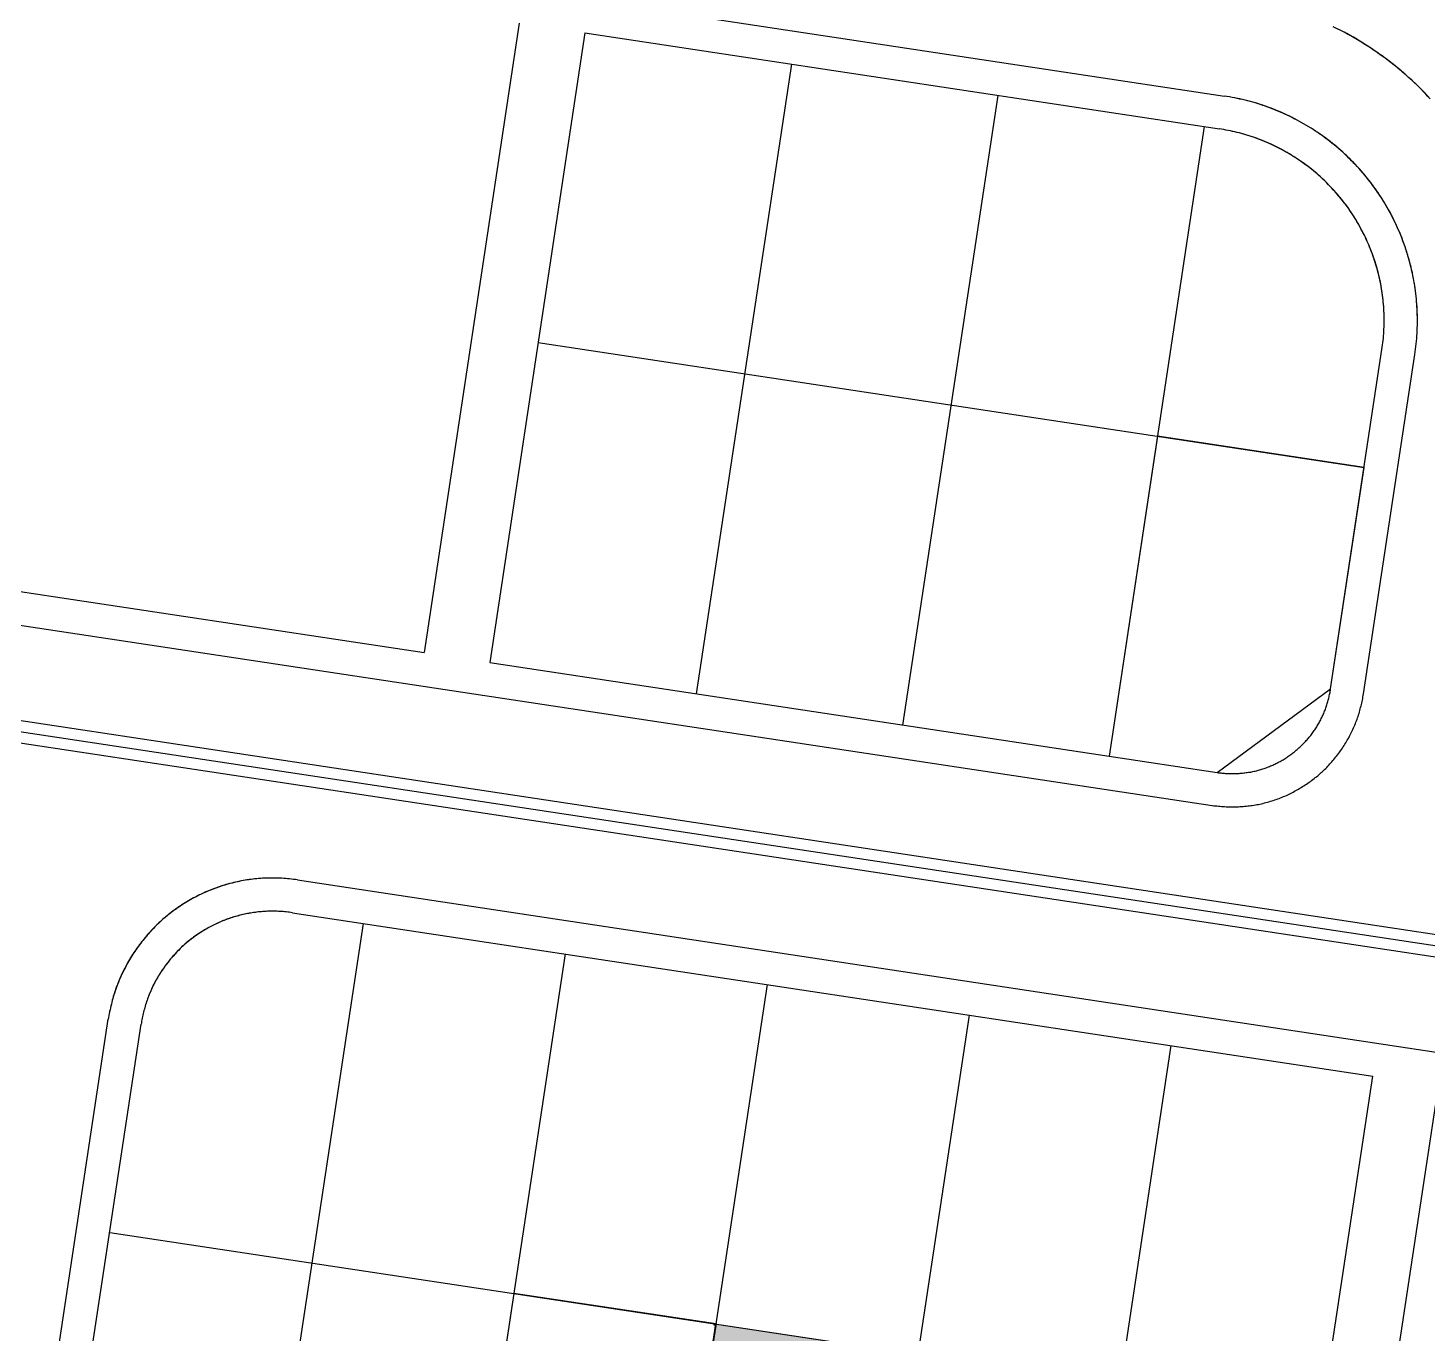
# Model space of a CAD drawing. Header units: metres. Extents: x 680594 to 684853, y 828874 to 830078.
# Drawn here: x 681848.4 to 681974.8, y 829680.5 to 829798.4 of the extents above; entities that cross this region are included whole.
import ezdxf

# ---------------------------------------------------------------- set-up
doc = ezdxf.new("R2010")
doc.units = ezdxf.units.M
doc.layers.add('PLOT_LINES', color=7, linetype='Continuous')
doc.layers.add('SELECTED_PLOTS', color=3, linetype='Continuous')

msp = doc.modelspace()

# ---------------------------------------------------------------- hatches: boundary and pattern name
at = {"layer": 'SELECTED_PLOTS'}
h = msp.add_hatch(color=3, dxfattribs=at)
h.dxf.hatch_style = 1
h.paths.add_polyline_path([(681910.35, 829681.35), (681928.66, 829678.59), (681924.01, 829647.94), (681905.71, 829650.67), (681910.5, 829681.2), (681910.33, 829681.23)])

# ---------------------------------------------------------------- linework, layer by layer
at = {"layer": 'PLOT_LINES'}
for points in [[(681784.5, 829818.22), (681956.4, 829792.23)], [(681784.5, 829818.22), (681956.4, 829792.23)], [(681892.74, 829798.82), (681884.14, 829741.97)], [(681892.74, 829798.82), (681884.14, 829741.97)], [(681975, 829791.98), (681974.76, 829792.23), (681974.53, 829792.48), (681974.29, 829792.72), (681974.04, 829792.97), (681973.8, 829793.2), (681973.55, 829793.44), (681973.3, 829793.68), (681973.04, 829793.91), (681972.79, 829794.13), (681972.53, 829794.36), (681972.27, 829794.58), (681972, 829794.8), (681971.73, 829795.02), (681971.47, 829795.23), (681971.19, 829795.44), (681970.92, 829795.64), (681970.64, 829795.85), (681970.36, 829796.05), (681970.08, 829796.24), (681969.8, 829796.44), (681969.51, 829796.63), (681969.22, 829796.81), (681968.93, 829797), (681968.64, 829797.18), (681968.35, 829797.35), (681968.05, 829797.53), (681967.75, 829797.69), (681967.45, 829797.86), (681967.15, 829798.02), (681966.85, 829798.18), (681966.54, 829798.34), (681966.23, 829798.49)], [(681974.86, 829792.12), (681974.63, 829792.37), (681974.39, 829792.62), (681974.14, 829792.87), (681973.9, 829793.11), (681973.65, 829793.35), (681973.39, 829793.59), (681973.14, 829793.82), (681972.88, 829794.05), (681972.62, 829794.28), (681972.36, 829794.5), (681972.09, 829794.72), (681971.82, 829794.94), (681971.55, 829795.16), (681971.28, 829795.37), (681971.01, 829795.58), (681970.73, 829795.78), (681970.45, 829795.99), (681970.16, 829796.19), (681969.88, 829796.38), (681969.59, 829796.57), (681969.3, 829796.76), (681969.01, 829796.95), (681968.72, 829797.13), (681968.42, 829797.31), (681968.12, 829797.48), (681967.82, 829797.66), (681967.52, 829797.82), (681967.21, 829797.99), (681966.91, 829798.15), (681966.6, 829798.31), (681966.29, 829798.46)], [(681898.67, 829797.92), (681890.08, 829741.07)], [(681898.67, 829797.92), (681890.08, 829741.07)], [(681898.67, 829797.92), (681955.95, 829789.26)], [(681898.67, 829797.92), (681955.95, 829789.26)], [(681917.31, 829795.1), (681908.71, 829738.25)], [(681917.31, 829795.1), (681908.71, 829738.25)], [(681935.95, 829792.29), (681927.35, 829735.43)], [(681935.95, 829792.29), (681927.35, 829735.43)], [(681973.6, 829768.9), (681973.64, 829769.13), (681973.67, 829769.37), (681973.7, 829769.6), (681973.72, 829769.84), (681973.74, 829770.08), (681973.77, 829770.32), (681973.78, 829770.55), (681973.8, 829770.79), (681973.81, 829771.03), (681973.82, 829771.27), (681973.83, 829771.51), (681973.83, 829771.75), (681973.83, 829771.98), (681973.83, 829772.22), (681973.83, 829772.46), (681973.82, 829772.7), (681973.81, 829772.94), (681973.8, 829773.18), (681973.78, 829773.41), (681973.76, 829773.65), (681973.74, 829773.89), (681973.72, 829774.13), (681973.69, 829774.36), (681973.66, 829774.6), (681973.63, 829774.84), (681973.59, 829775.07), (681973.56, 829775.31), (681973.52, 829775.54), (681973.47, 829775.78), (681973.43, 829776.01), (681973.38, 829776.25), (681973.33, 829776.48), (681973.27, 829776.71), (681973.22, 829776.94), (681973.16, 829777.17), (681973.1, 829777.4), (681973.03, 829777.63), (681972.96, 829777.86), (681972.89, 829778.09), (681972.82, 829778.32), (681972.75, 829778.54), (681972.67, 829778.77), (681972.59, 829778.99), (681972.5, 829779.22), (681972.42, 829779.44), (681972.33, 829779.66), (681972.24, 829779.88), (681972.15, 829780.1), (681972.05, 829780.32), (681971.95, 829780.54), (681971.85, 829780.75), (681971.75, 829780.97), (681971.64, 829781.18), (681971.53, 829781.39), (681971.42, 829781.61), (681971.31, 829781.82), (681971.19, 829782.02), (681971.07, 829782.23), (681970.95, 829782.44), (681970.83, 829782.64), (681970.7, 829782.84), (681970.58, 829783.05), (681970.45, 829783.25), (681970.31, 829783.44), (681970.18, 829783.64), (681970.04, 829783.84), (681969.9, 829784.03), (681969.76, 829784.22), (681969.62, 829784.41), (681969.47, 829784.6), (681969.32, 829784.79), (681969.17, 829784.97), (681969.02, 829785.16), (681968.86, 829785.34), (681968.71, 829785.52), (681968.55, 829785.7), (681968.39, 829785.87), (681968.23, 829786.05), (681968.06, 829786.22), (681967.89, 829786.39), (681967.72, 829786.56), (681967.55, 829786.72), (681967.38, 829786.89), (681967.21, 829787.05), (681967.03, 829787.21), (681966.85, 829787.37), (681966.67, 829787.53), (681966.49, 829787.68), (681966.31, 829787.83), (681966.12, 829787.98), (681965.93, 829788.13), (681965.74, 829788.27), (681965.55, 829788.42), (681965.36, 829788.56), (681965.17, 829788.7), (681964.97, 829788.83), (681964.77, 829788.97), (681964.58, 829789.1), (681964.38, 829789.23), (681964.17, 829789.36), (681963.97, 829789.48), (681963.77, 829789.61), (681963.56, 829789.73), (681963.35, 829789.84), (681963.14, 829789.96), (681962.93, 829790.07), (681962.72, 829790.18), (681962.51, 829790.29), (681962.3, 829790.4), (681962.08, 829790.5), (681961.86, 829790.6), (681961.65, 829790.7), (681961.43, 829790.79), (681961.21, 829790.89), (681960.99, 829790.98), (681960.77, 829791.06), (681960.54, 829791.15), (681960.32, 829791.23), (681960.09, 829791.31), (681959.87, 829791.39), (681959.64, 829791.46), (681959.42, 829791.54), (681959.19, 829791.61), (681958.96, 829791.67), (681958.73, 829791.74), (681958.5, 829791.8), (681958.27, 829791.86), (681958.03, 829791.91), (681957.8, 829791.97), (681957.57, 829792.02), (681957.34, 829792.06), (681957.1, 829792.11), (681956.87, 829792.15), (681956.63, 829792.19), (681956.4, 829792.23)], [(681973.6, 829768.9), (681973.64, 829769.13), (681973.67, 829769.37), (681973.7, 829769.61), (681973.72, 829769.85), (681973.75, 829770.09), (681973.77, 829770.33), (681973.78, 829770.57), (681973.8, 829770.81), (681973.81, 829771.05), (681973.82, 829771.29), (681973.83, 829771.53), (681973.83, 829771.77), (681973.83, 829772.01), (681973.83, 829772.25), (681973.82, 829772.49), (681973.82, 829772.73), (681973.81, 829772.97), (681973.79, 829773.21), (681973.78, 829773.45), (681973.76, 829773.69), (681973.74, 829773.93), (681973.71, 829774.17), (681973.69, 829774.4), (681973.65, 829774.64), (681973.62, 829774.88), (681973.59, 829775.12), (681973.55, 829775.36), (681973.51, 829775.59), (681973.46, 829775.83), (681973.42, 829776.06), (681973.37, 829776.3), (681973.31, 829776.53), (681973.26, 829776.77), (681973.2, 829777), (681973.14, 829777.23), (681973.08, 829777.47), (681973.01, 829777.7), (681972.94, 829777.93), (681972.87, 829778.16), (681972.8, 829778.39), (681972.72, 829778.61), (681972.64, 829778.84), (681972.56, 829779.07), (681972.48, 829779.29), (681972.39, 829779.51), (681972.3, 829779.74), (681972.21, 829779.96), (681972.11, 829780.18), (681972.01, 829780.4), (681971.91, 829780.62), (681971.81, 829780.84), (681971.7, 829781.05), (681971.6, 829781.27), (681971.49, 829781.48), (681971.37, 829781.69), (681971.26, 829781.9), (681971.14, 829782.11), (681971.02, 829782.32), (681970.9, 829782.53), (681970.77, 829782.73), (681970.65, 829782.94), (681970.52, 829783.14), (681970.38, 829783.34), (681970.25, 829783.54), (681970.11, 829783.74), (681969.97, 829783.93), (681969.83, 829784.13), (681969.69, 829784.32), (681969.54, 829784.51), (681969.39, 829784.7), (681969.24, 829784.89), (681969.09, 829785.07), (681968.94, 829785.25), (681968.78, 829785.44), (681968.62, 829785.62), (681968.46, 829785.8), (681968.3, 829785.97), (681968.13, 829786.15), (681967.96, 829786.32), (681967.79, 829786.49), (681967.62, 829786.66), (681967.45, 829786.82), (681967.27, 829786.99), (681967.1, 829787.15), (681966.92, 829787.31), (681966.74, 829787.47), (681966.55, 829787.63), (681966.37, 829787.78), (681966.18, 829787.93), (681965.99, 829788.08), (681965.8, 829788.23), (681965.61, 829788.37), (681965.42, 829788.52), (681965.23, 829788.66), (681965.03, 829788.79), (681964.83, 829788.93), (681964.63, 829789.06), (681964.43, 829789.2), (681964.23, 829789.32), (681964.02, 829789.45), (681963.82, 829789.58), (681963.61, 829789.7), (681963.4, 829789.82), (681963.19, 829789.93), (681962.98, 829790.05), (681962.77, 829790.16), (681962.55, 829790.27), (681962.34, 829790.38), (681962.12, 829790.48), (681961.9, 829790.58), (681961.68, 829790.68), (681961.46, 829790.78), (681961.24, 829790.87), (681961.02, 829790.96), (681960.8, 829791.05), (681960.57, 829791.14), (681960.35, 829791.22), (681960.12, 829791.3), (681959.89, 829791.38), (681959.67, 829791.46), (681959.44, 829791.53), (681959.21, 829791.6), (681958.98, 829791.67), (681958.75, 829791.73), (681958.51, 829791.79), (681958.28, 829791.85), (681958.05, 829791.91), (681957.81, 829791.96), (681957.58, 829792.01), (681957.34, 829792.06), (681957.11, 829792.11), (681956.87, 829792.15), (681956.63, 829792.19), (681956.4, 829792.23)], [(681954.59, 829789.47), (681945.99, 829732.61)], [(681954.59, 829789.47), (681945.99, 829732.61)], [(681970.63, 829769.34), (681970.66, 829769.55), (681970.69, 829769.75), (681970.72, 829769.95), (681970.74, 829770.15), (681970.76, 829770.35), (681970.78, 829770.56), (681970.79, 829770.76), (681970.8, 829770.96), (681970.81, 829771.17), (681970.82, 829771.37), (681970.83, 829771.57), (681970.83, 829771.78), (681970.83, 829771.98), (681970.83, 829772.18), (681970.83, 829772.39), (681970.82, 829772.59), (681970.81, 829772.79), (681970.8, 829773), (681970.79, 829773.2), (681970.77, 829773.4), (681970.75, 829773.61), (681970.73, 829773.81), (681970.71, 829774.01), (681970.69, 829774.21), (681970.66, 829774.42), (681970.63, 829774.62), (681970.6, 829774.82), (681970.56, 829775.02), (681970.53, 829775.22), (681970.49, 829775.42), (681970.44, 829775.62), (681970.4, 829775.82), (681970.35, 829776.02), (681970.31, 829776.21), (681970.26, 829776.41), (681970.2, 829776.61), (681970.15, 829776.8), (681970.09, 829777), (681970.03, 829777.19), (681969.97, 829777.39), (681969.9, 829777.58), (681969.84, 829777.77), (681969.77, 829777.96), (681969.7, 829778.16), (681969.62, 829778.35), (681969.55, 829778.53), (681969.47, 829778.72), (681969.39, 829778.91), (681969.31, 829779.1), (681969.23, 829779.28), (681969.14, 829779.47), (681969.05, 829779.65), (681968.96, 829779.83), (681968.87, 829780.01), (681968.77, 829780.19), (681968.68, 829780.37), (681968.58, 829780.55), (681968.48, 829780.73), (681968.37, 829780.9), (681968.27, 829781.08), (681968.16, 829781.25), (681968.05, 829781.42), (681967.94, 829781.59), (681967.83, 829781.76), (681967.71, 829781.93), (681967.6, 829782.1), (681967.48, 829782.26), (681967.36, 829782.43), (681967.23, 829782.59), (681967.11, 829782.75), (681966.98, 829782.91), (681966.85, 829783.07), (681966.72, 829783.22), (681966.59, 829783.38), (681966.46, 829783.53), (681966.32, 829783.69), (681966.18, 829783.84), (681966.05, 829783.98), (681965.91, 829784.13), (681965.76, 829784.28), (681965.62, 829784.42), (681965.47, 829784.56), (681965.33, 829784.7), (681965.18, 829784.84), (681965.03, 829784.98), (681964.87, 829785.11), (681964.72, 829785.25), (681964.56, 829785.38), (681964.41, 829785.51), (681964.25, 829785.64), (681964.09, 829785.76), (681963.93, 829785.89), (681963.76, 829786.01), (681963.6, 829786.13), (681963.43, 829786.25), (681963.27, 829786.36), (681963.1, 829786.48), (681962.93, 829786.59), (681962.76, 829786.7), (681962.59, 829786.81), (681962.41, 829786.92), (681962.24, 829787.02), (681962.06, 829787.13), (681961.89, 829787.23), (681961.71, 829787.32), (681961.53, 829787.42), (681961.35, 829787.52), (681961.17, 829787.61), (681960.98, 829787.7), (681960.8, 829787.79), (681960.62, 829787.87), (681960.43, 829787.96), (681960.24, 829788.04), (681960.06, 829788.12), (681959.87, 829788.19), (681959.68, 829788.27), (681959.49, 829788.34), (681959.3, 829788.41), (681959.11, 829788.48), (681958.91, 829788.55), (681958.72, 829788.61), (681958.53, 829788.67), (681958.33, 829788.73), (681958.13, 829788.79), (681957.94, 829788.84), (681957.74, 829788.89), (681957.54, 829788.94), (681957.35, 829788.99), (681957.15, 829789.04), (681956.95, 829789.08), (681956.75, 829789.12), (681956.55, 829789.16), (681956.35, 829789.2), (681956.15, 829789.23), (681955.95, 829789.26)], [(681970.63, 829769.34), (681970.66, 829769.55), (681970.69, 829769.75), (681970.72, 829769.95), (681970.74, 829770.16), (681970.76, 829770.36), (681970.78, 829770.57), (681970.79, 829770.77), (681970.8, 829770.98), (681970.81, 829771.18), (681970.82, 829771.39), (681970.83, 829771.59), (681970.83, 829771.8), (681970.83, 829772), (681970.83, 829772.21), (681970.83, 829772.41), (681970.82, 829772.62), (681970.81, 829772.82), (681970.8, 829773.03), (681970.79, 829773.23), (681970.77, 829773.43), (681970.75, 829773.64), (681970.73, 829773.84), (681970.71, 829774.05), (681970.68, 829774.25), (681970.65, 829774.45), (681970.62, 829774.66), (681970.59, 829774.86), (681970.55, 829775.06), (681970.52, 829775.26), (681970.48, 829775.46), (681970.43, 829775.66), (681970.39, 829775.87), (681970.34, 829776.06), (681970.29, 829776.26), (681970.24, 829776.46), (681970.19, 829776.66), (681970.13, 829776.86), (681970.07, 829777.05), (681970.01, 829777.25), (681969.95, 829777.45), (681969.88, 829777.64), (681969.82, 829777.83), (681969.75, 829778.03), (681969.67, 829778.22), (681969.6, 829778.41), (681969.52, 829778.6), (681969.44, 829778.79), (681969.36, 829778.98), (681969.28, 829779.16), (681969.19, 829779.35), (681969.11, 829779.54), (681969.02, 829779.72), (681968.92, 829779.9), (681968.83, 829780.09), (681968.73, 829780.27), (681968.64, 829780.45), (681968.53, 829780.63), (681968.43, 829780.8), (681968.33, 829780.98), (681968.22, 829781.16), (681968.11, 829781.33), (681968, 829781.5), (681967.89, 829781.67), (681967.77, 829781.84), (681967.66, 829782.01), (681967.54, 829782.18), (681967.42, 829782.35), (681967.29, 829782.51), (681967.17, 829782.67), (681967.04, 829782.83), (681966.91, 829782.99), (681966.78, 829783.15), (681966.65, 829783.31), (681966.52, 829783.46), (681966.38, 829783.62), (681966.24, 829783.77), (681966.11, 829783.92), (681965.96, 829784.07), (681965.82, 829784.22), (681965.68, 829784.36), (681965.53, 829784.51), (681965.38, 829784.65), (681965.23, 829784.79), (681965.08, 829784.93), (681964.93, 829785.06), (681964.77, 829785.2), (681964.62, 829785.33), (681964.46, 829785.46), (681964.3, 829785.59), (681964.14, 829785.72), (681963.98, 829785.85), (681963.82, 829785.97), (681963.65, 829786.09), (681963.48, 829786.21), (681963.32, 829786.33), (681963.15, 829786.45), (681962.98, 829786.56), (681962.81, 829786.67), (681962.63, 829786.78), (681962.46, 829786.89), (681962.28, 829787), (681962.11, 829787.1), (681961.93, 829787.2), (681961.75, 829787.3), (681961.57, 829787.4), (681961.39, 829787.5), (681961.2, 829787.59), (681961.02, 829787.68), (681960.83, 829787.77), (681960.65, 829787.86), (681960.46, 829787.94), (681960.27, 829788.02), (681960.09, 829788.1), (681959.9, 829788.18), (681959.71, 829788.26), (681959.51, 829788.33), (681959.32, 829788.4), (681959.13, 829788.47), (681958.93, 829788.54), (681958.74, 829788.6), (681958.54, 829788.67), (681958.35, 829788.73), (681958.15, 829788.78), (681957.95, 829788.84), (681957.76, 829788.89), (681957.56, 829788.94), (681957.36, 829788.99), (681957.16, 829789.04), (681956.96, 829789.08), (681956.76, 829789.12), (681956.55, 829789.16), (681956.35, 829789.2), (681956.15, 829789.23), (681955.95, 829789.26)], [(681894.44, 829769.96), (681969.02, 829758.68)], [(681894.44, 829769.96), (681969.02, 829758.68)], [(681966, 829738.69), (681970.63, 829769.34)], [(681966, 829738.69), (681970.63, 829769.34)], [(681968.97, 829738.24), (681973.6, 829768.9)], [(681968.97, 829738.24), (681973.6, 829768.9)], [(681969.02, 829758.68), (681950.36, 829761.5), (681945.99, 829732.61), (681955.76, 829731.14), (681966, 829738.69), (681969.02, 829758.68)], [(681691.44, 829759.47), (682042.04, 829706.46)], [(681691.44, 829759.47), (682042.04, 829706.46)], [(681691.31, 829758.48), (682277.8, 829669.81)], [(681691.31, 829758.48), (682277.8, 829669.81)], [(681691.31, 829758.48), (682277.8, 829669.81)], [(681691.31, 829758.48), (682277.8, 829669.81)], [(681691.14, 829757.49), (682041.74, 829704.49)], [(681691.14, 829757.49), (682041.74, 829704.49)], [(681766.6, 829756.7), (681955.31, 829728.17)], [(681766.6, 829756.7), (681955.31, 829728.17)], [(681838.66, 829748.84), (681884.14, 829741.97)], [(681838.66, 829748.84), (681884.14, 829741.97)], [(681890.08, 829741.07), (681955.76, 829731.14)], [(681890.08, 829741.07), (681955.76, 829731.14)], [(681955.31, 829728.17), (681955.45, 829728.15), (681955.58, 829728.13), (681955.72, 829728.12), (681955.86, 829728.1), (681956, 829728.09), (681956.14, 829728.08), (681956.28, 829728.07), (681956.42, 829728.06), (681956.56, 829728.05), (681956.7, 829728.04), (681956.84, 829728.04), (681956.98, 829728.04), (681957.12, 829728.04), (681957.26, 829728.04), (681957.4, 829728.04), (681957.53, 829728.05), (681957.67, 829728.05), (681957.81, 829728.06), (681957.95, 829728.07), (681958.09, 829728.08), (681958.23, 829728.09), (681958.37, 829728.1), (681958.51, 829728.12), (681958.65, 829728.14), (681958.79, 829728.16), (681958.92, 829728.18), (681959.06, 829728.2), (681959.2, 829728.22), (681959.34, 829728.25), (681959.47, 829728.27), (681959.61, 829728.3), (681959.75, 829728.33), (681959.88, 829728.36), (681960.02, 829728.4), (681960.15, 829728.43), (681960.29, 829728.47), (681960.42, 829728.51), (681960.56, 829728.55), (681960.69, 829728.59), (681960.82, 829728.63), (681960.96, 829728.67), (681961.09, 829728.72), (681961.22, 829728.77), (681961.35, 829728.81), (681961.48, 829728.86), (681961.61, 829728.92), (681961.74, 829728.97), (681961.87, 829729.02), (681962, 829729.08), (681962.12, 829729.14), (681962.25, 829729.2), (681962.37, 829729.26), (681962.5, 829729.32), (681962.62, 829729.38), (681962.75, 829729.45), (681962.87, 829729.52), (681962.99, 829729.58), (681963.11, 829729.65), (681963.23, 829729.72), (681963.35, 829729.79), (681963.47, 829729.87), (681963.59, 829729.94), (681963.71, 829730.02), (681963.82, 829730.1), (681963.94, 829730.18), (681964.05, 829730.26), (681964.17, 829730.34), (681964.28, 829730.42), (681964.39, 829730.5), (681964.5, 829730.59), (681964.61, 829730.68), (681964.72, 829730.76), (681964.83, 829730.85), (681964.93, 829730.94), (681965.04, 829731.04), (681965.14, 829731.13), (681965.24, 829731.22), (681965.35, 829731.32), (681965.45, 829731.42), (681965.55, 829731.51), (681965.65, 829731.61), (681965.74, 829731.71), (681965.84, 829731.81), (681965.94, 829731.92), (681966.03, 829732.02), (681966.12, 829732.12), (681966.21, 829732.23), (681966.3, 829732.33), (681966.39, 829732.44), (681966.48, 829732.55), (681966.57, 829732.66), (681966.65, 829732.77), (681966.74, 829732.88), (681966.82, 829733), (681966.9, 829733.11), (681966.98, 829733.22), (681967.06, 829733.34), (681967.14, 829733.46), (681967.21, 829733.57), (681967.29, 829733.69), (681967.36, 829733.81), (681967.43, 829733.93), (681967.5, 829734.05), (681967.57, 829734.17), (681967.64, 829734.29), (681967.7, 829734.42), (681967.77, 829734.54), (681967.83, 829734.66), (681967.89, 829734.79), (681967.95, 829734.92), (681968.01, 829735.04), (681968.07, 829735.17), (681968.13, 829735.3), (681968.18, 829735.43), (681968.23, 829735.56), (681968.28, 829735.69), (681968.33, 829735.82), (681968.38, 829735.95), (681968.43, 829736.08), (681968.47, 829736.21), (681968.52, 829736.34), (681968.56, 829736.48), (681968.6, 829736.61), (681968.64, 829736.74), (681968.68, 829736.88), (681968.71, 829737.01), (681968.75, 829737.15), (681968.78, 829737.28), (681968.81, 829737.42), (681968.84, 829737.56), (681968.87, 829737.69), (681968.9, 829737.83), (681968.92, 829737.97), (681968.95, 829738.11), (681968.97, 829738.24)], [(681955.31, 829728.17), (681955.45, 829728.15), (681955.58, 829728.13), (681955.72, 829728.12), (681955.86, 829728.1), (681956, 829728.09), (681956.14, 829728.08), (681956.28, 829728.07), (681956.42, 829728.06), (681956.56, 829728.05), (681956.7, 829728.04), (681956.84, 829728.04), (681956.98, 829728.04), (681957.12, 829728.04), (681957.26, 829728.04), (681957.4, 829728.04), (681957.53, 829728.05), (681957.67, 829728.05), (681957.81, 829728.06), (681957.95, 829728.07), (681958.09, 829728.08), (681958.23, 829728.09), (681958.37, 829728.1), (681958.51, 829728.12), (681958.65, 829728.14), (681958.79, 829728.16), (681958.92, 829728.18), (681959.06, 829728.2), (681959.2, 829728.22), (681959.34, 829728.25), (681959.47, 829728.27), (681959.61, 829728.3), (681959.75, 829728.33), (681959.88, 829728.36), (681960.02, 829728.4), (681960.15, 829728.43), (681960.29, 829728.47), (681960.42, 829728.51), (681960.56, 829728.55), (681960.69, 829728.59), (681960.82, 829728.63), (681960.96, 829728.67), (681961.09, 829728.72), (681961.22, 829728.77), (681961.35, 829728.81), (681961.48, 829728.86), (681961.61, 829728.92), (681961.74, 829728.97), (681961.87, 829729.02), (681962, 829729.08), (681962.12, 829729.14), (681962.25, 829729.2), (681962.37, 829729.26), (681962.5, 829729.32), (681962.62, 829729.38), (681962.75, 829729.45), (681962.87, 829729.52), (681962.99, 829729.58), (681963.11, 829729.65), (681963.23, 829729.72), (681963.35, 829729.79), (681963.47, 829729.87), (681963.59, 829729.94), (681963.71, 829730.02), (681963.82, 829730.1), (681963.94, 829730.18), (681964.05, 829730.26), (681964.17, 829730.34), (681964.28, 829730.42), (681964.39, 829730.5), (681964.5, 829730.59), (681964.61, 829730.68), (681964.72, 829730.76), (681964.83, 829730.85), (681964.93, 829730.94), (681965.04, 829731.04), (681965.14, 829731.13), (681965.24, 829731.22), (681965.35, 829731.32), (681965.45, 829731.42), (681965.55, 829731.51), (681965.65, 829731.61), (681965.74, 829731.71), (681965.84, 829731.81), (681965.94, 829731.92), (681966.03, 829732.02), (681966.12, 829732.12), (681966.21, 829732.23), (681966.3, 829732.33), (681966.39, 829732.44), (681966.48, 829732.55), (681966.57, 829732.66), (681966.65, 829732.77), (681966.74, 829732.88), (681966.82, 829733), (681966.9, 829733.11), (681966.98, 829733.22), (681967.06, 829733.34), (681967.14, 829733.46), (681967.21, 829733.57), (681967.29, 829733.69), (681967.36, 829733.81), (681967.43, 829733.93), (681967.5, 829734.05), (681967.57, 829734.17), (681967.64, 829734.29), (681967.7, 829734.42), (681967.77, 829734.54), (681967.83, 829734.66), (681967.89, 829734.79), (681967.95, 829734.92), (681968.01, 829735.04), (681968.07, 829735.17), (681968.13, 829735.3), (681968.18, 829735.43), (681968.23, 829735.56), (681968.28, 829735.69), (681968.33, 829735.82), (681968.38, 829735.95), (681968.43, 829736.08), (681968.47, 829736.21), (681968.52, 829736.34), (681968.56, 829736.48), (681968.6, 829736.61), (681968.64, 829736.74), (681968.68, 829736.88), (681968.71, 829737.01), (681968.75, 829737.15), (681968.78, 829737.28), (681968.81, 829737.42), (681968.84, 829737.56), (681968.87, 829737.69), (681968.9, 829737.83), (681968.92, 829737.97), (681968.95, 829738.11), (681968.97, 829738.24)], [(681955.76, 829731.14), (681955.86, 829731.12), (681955.96, 829731.11), (681956.07, 829731.1), (681956.17, 829731.09), (681956.28, 829731.08), (681956.38, 829731.07), (681956.48, 829731.06), (681956.59, 829731.05), (681956.69, 829731.05), (681956.8, 829731.04), (681956.9, 829731.04), (681957.01, 829731.04), (681957.11, 829731.04), (681957.22, 829731.04), (681957.32, 829731.04), (681957.43, 829731.04), (681957.53, 829731.05), (681957.64, 829731.05), (681957.74, 829731.06), (681957.84, 829731.07), (681957.95, 829731.08), (681958.05, 829731.09), (681958.16, 829731.1), (681958.26, 829731.11), (681958.36, 829731.13), (681958.47, 829731.14), (681958.57, 829731.16), (681958.68, 829731.18), (681958.78, 829731.19), (681958.88, 829731.21), (681958.98, 829731.24), (681959.09, 829731.26), (681959.19, 829731.28), (681959.29, 829731.31), (681959.39, 829731.33), (681959.49, 829731.36), (681959.59, 829731.39), (681959.69, 829731.42), (681959.79, 829731.45), (681959.89, 829731.48), (681959.99, 829731.51), (681960.09, 829731.55), (681960.19, 829731.58), (681960.29, 829731.62), (681960.39, 829731.66), (681960.48, 829731.7), (681960.58, 829731.74), (681960.68, 829731.78), (681960.77, 829731.82), (681960.87, 829731.86), (681960.96, 829731.91), (681961.06, 829731.95), (681961.15, 829732), (681961.24, 829732.05), (681961.34, 829732.1), (681961.43, 829732.15), (681961.52, 829732.2), (681961.61, 829732.25), (681961.7, 829732.3), (681961.79, 829732.36), (681961.88, 829732.41), (681961.97, 829732.47), (681962.06, 829732.52), (681962.14, 829732.58), (681962.23, 829732.64), (681962.32, 829732.7), (681962.4, 829732.76), (681962.48, 829732.82), (681962.57, 829732.89), (681962.65, 829732.95), (681962.73, 829733.02), (681962.81, 829733.08), (681962.89, 829733.15), (681962.97, 829733.22), (681963.05, 829733.29), (681963.13, 829733.36), (681963.21, 829733.43), (681963.29, 829733.5), (681963.36, 829733.57), (681963.44, 829733.64), (681963.51, 829733.72), (681963.58, 829733.79), (681963.66, 829733.87), (681963.73, 829733.95), (681963.8, 829734.02), (681963.87, 829734.1), (681963.94, 829734.18), (681964, 829734.26), (681964.07, 829734.34), (681964.14, 829734.42), (681964.2, 829734.5), (681964.26, 829734.59), (681964.33, 829734.67), (681964.39, 829734.76), (681964.45, 829734.84), (681964.51, 829734.93), (681964.57, 829735.01), (681964.63, 829735.1), (681964.68, 829735.19), (681964.74, 829735.28), (681964.79, 829735.37), (681964.85, 829735.46), (681964.9, 829735.55), (681964.95, 829735.64), (681965, 829735.73), (681965.05, 829735.82), (681965.1, 829735.91), (681965.15, 829736.01), (681965.2, 829736.1), (681965.24, 829736.2), (681965.28, 829736.29), (681965.33, 829736.39), (681965.37, 829736.48), (681965.41, 829736.58), (681965.45, 829736.68), (681965.49, 829736.77), (681965.53, 829736.87), (681965.56, 829736.97), (681965.6, 829737.07), (681965.63, 829737.17), (681965.66, 829737.27), (681965.7, 829737.37), (681965.73, 829737.47), (681965.76, 829737.57), (681965.78, 829737.67), (681965.81, 829737.77), (681965.84, 829737.87), (681965.86, 829737.97), (681965.88, 829738.07), (681965.91, 829738.18), (681965.93, 829738.28), (681965.95, 829738.38), (681965.97, 829738.49), (681965.98, 829738.59), (681966, 829738.69)], [(681955.76, 829731.14), (681955.86, 829731.12), (681955.96, 829731.11), (681956.07, 829731.1), (681956.17, 829731.09), (681956.28, 829731.08), (681956.38, 829731.07), (681956.48, 829731.06), (681956.59, 829731.05), (681956.69, 829731.05), (681956.8, 829731.04), (681956.9, 829731.04), (681957.01, 829731.04), (681957.11, 829731.04), (681957.22, 829731.04), (681957.32, 829731.04), (681957.43, 829731.04), (681957.53, 829731.05), (681957.64, 829731.05), (681957.74, 829731.06), (681957.84, 829731.07), (681957.95, 829731.08), (681958.05, 829731.09), (681958.16, 829731.1), (681958.26, 829731.11), (681958.36, 829731.13), (681958.47, 829731.14), (681958.57, 829731.16), (681958.68, 829731.18), (681958.78, 829731.19), (681958.88, 829731.21), (681958.98, 829731.24), (681959.09, 829731.26), (681959.19, 829731.28), (681959.29, 829731.31), (681959.39, 829731.33), (681959.49, 829731.36), (681959.59, 829731.39), (681959.69, 829731.42), (681959.79, 829731.45), (681959.89, 829731.48), (681959.99, 829731.51), (681960.09, 829731.55), (681960.19, 829731.58), (681960.29, 829731.62), (681960.39, 829731.66), (681960.48, 829731.7), (681960.58, 829731.74), (681960.68, 829731.78), (681960.77, 829731.82), (681960.87, 829731.86), (681960.96, 829731.91), (681961.06, 829731.95), (681961.15, 829732), (681961.24, 829732.05), (681961.34, 829732.1), (681961.43, 829732.15), (681961.52, 829732.2), (681961.61, 829732.25), (681961.7, 829732.3), (681961.79, 829732.36), (681961.88, 829732.41), (681961.97, 829732.47), (681962.06, 829732.52), (681962.14, 829732.58), (681962.23, 829732.64), (681962.32, 829732.7), (681962.4, 829732.76), (681962.48, 829732.82), (681962.57, 829732.89), (681962.65, 829732.95), (681962.73, 829733.02), (681962.81, 829733.08), (681962.89, 829733.15), (681962.97, 829733.22), (681963.05, 829733.29), (681963.13, 829733.36), (681963.21, 829733.43), (681963.29, 829733.5), (681963.36, 829733.57), (681963.44, 829733.64), (681963.51, 829733.72), (681963.58, 829733.79), (681963.66, 829733.87), (681963.73, 829733.95), (681963.8, 829734.02), (681963.87, 829734.1), (681963.94, 829734.18), (681964, 829734.26), (681964.07, 829734.34), (681964.14, 829734.42), (681964.2, 829734.5), (681964.26, 829734.59), (681964.33, 829734.67), (681964.39, 829734.76), (681964.45, 829734.84), (681964.51, 829734.93), (681964.57, 829735.01), (681964.63, 829735.1), (681964.68, 829735.19), (681964.74, 829735.28), (681964.79, 829735.37), (681964.85, 829735.46), (681964.9, 829735.55), (681964.95, 829735.64), (681965, 829735.73), (681965.05, 829735.82), (681965.1, 829735.91), (681965.15, 829736.01), (681965.2, 829736.1), (681965.24, 829736.2), (681965.28, 829736.29), (681965.33, 829736.39), (681965.37, 829736.48), (681965.41, 829736.58), (681965.45, 829736.68), (681965.49, 829736.77), (681965.53, 829736.87), (681965.56, 829736.97), (681965.6, 829737.07), (681965.63, 829737.17), (681965.66, 829737.27), (681965.7, 829737.37), (681965.73, 829737.47), (681965.76, 829737.57), (681965.78, 829737.67), (681965.81, 829737.77), (681965.84, 829737.87), (681965.86, 829737.97), (681965.88, 829738.07), (681965.91, 829738.18), (681965.93, 829738.28), (681965.95, 829738.38), (681965.97, 829738.49), (681965.98, 829738.59), (681966, 829738.69)], [(681872.7, 829721.45), (681872.52, 829721.47), (681872.35, 829721.49), (681872.17, 829721.52), (681872, 829721.54), (681871.82, 829721.55), (681871.65, 829721.57), (681871.47, 829721.58), (681871.3, 829721.59), (681871.12, 829721.6), (681870.95, 829721.61), (681870.77, 829721.61), (681870.6, 829721.61), (681870.42, 829721.61), (681870.24, 829721.61), (681870.07, 829721.61), (681869.89, 829721.6), (681869.72, 829721.6), (681869.54, 829721.59), (681869.37, 829721.58), (681869.19, 829721.56), (681869.02, 829721.55), (681868.84, 829721.53), (681868.67, 829721.51), (681868.49, 829721.49), (681868.32, 829721.46), (681868.14, 829721.44), (681867.97, 829721.41), (681867.8, 829721.38), (681867.62, 829721.35), (681867.45, 829721.31), (681867.28, 829721.27), (681867.11, 829721.24), (681866.94, 829721.2), (681866.77, 829721.15), (681866.6, 829721.11), (681866.43, 829721.06), (681866.26, 829721.02), (681866.09, 829720.97), (681865.92, 829720.91), (681865.75, 829720.86), (681865.59, 829720.8), (681865.42, 829720.74), (681865.25, 829720.68), (681865.09, 829720.62), (681864.93, 829720.56), (681864.76, 829720.49), (681864.6, 829720.43), (681864.44, 829720.36), (681864.28, 829720.28), (681864.12, 829720.21), (681863.96, 829720.14), (681863.8, 829720.06), (681863.65, 829719.98), (681863.49, 829719.9), (681863.33, 829719.82), (681863.18, 829719.73), (681863.03, 829719.65), (681862.87, 829719.56), (681862.72, 829719.47), (681862.57, 829719.38), (681862.42, 829719.28), (681862.28, 829719.19), (681862.13, 829719.09), (681861.98, 829718.99), (681861.84, 829718.89), (681861.7, 829718.79), (681861.55, 829718.69), (681861.41, 829718.58), (681861.27, 829718.48), (681861.13, 829718.37), (681861, 829718.26), (681860.86, 829718.15), (681860.73, 829718.03), (681860.59, 829717.92), (681860.46, 829717.8), (681860.33, 829717.68), (681860.2, 829717.56), (681860.07, 829717.44), (681859.95, 829717.32), (681859.82, 829717.2), (681859.7, 829717.07), (681859.58, 829716.94), (681859.46, 829716.82), (681859.34, 829716.69), (681859.22, 829716.56), (681859.11, 829716.42), (681858.99, 829716.29), (681858.88, 829716.15), (681858.77, 829716.02), (681858.66, 829715.88), (681858.55, 829715.74), (681858.44, 829715.6), (681858.34, 829715.46), (681858.24, 829715.32), (681858.14, 829715.17), (681858.04, 829715.03), (681857.94, 829714.88), (681857.84, 829714.74), (681857.75, 829714.59), (681857.66, 829714.44), (681857.57, 829714.29), (681857.48, 829714.14), (681857.39, 829713.98), (681857.3, 829713.83), (681857.22, 829713.67), (681857.14, 829713.52), (681857.06, 829713.36), (681856.98, 829713.2), (681856.9, 829713.05), (681856.83, 829712.89), (681856.76, 829712.73), (681856.69, 829712.57), (681856.62, 829712.4), (681856.55, 829712.24), (681856.49, 829712.08), (681856.42, 829711.91), (681856.36, 829711.75), (681856.3, 829711.58), (681856.24, 829711.42), (681856.19, 829711.25), (681856.14, 829711.08), (681856.08, 829710.91), (681856.03, 829710.75), (681855.99, 829710.58), (681855.94, 829710.41), (681855.9, 829710.24), (681855.86, 829710.07), (681855.82, 829709.89), (681855.78, 829709.72), (681855.74, 829709.55), (681855.71, 829709.38), (681855.68, 829709.2), (681855.65, 829709.03), (681855.62, 829708.86)], [(681872.7, 829721.45), (681872.52, 829721.47), (681872.35, 829721.49), (681872.18, 829721.52), (681872, 829721.53), (681871.83, 829721.55), (681871.66, 829721.57), (681871.48, 829721.58), (681871.31, 829721.59), (681871.13, 829721.6), (681870.96, 829721.61), (681870.79, 829721.61), (681870.61, 829721.61), (681870.44, 829721.61), (681870.26, 829721.61), (681870.09, 829721.61), (681869.91, 829721.61), (681869.74, 829721.6), (681869.56, 829721.59), (681869.39, 829721.58), (681869.22, 829721.56), (681869.04, 829721.55), (681868.87, 829721.53), (681868.7, 829721.51), (681868.52, 829721.49), (681868.35, 829721.47), (681868.18, 829721.44), (681868, 829721.41), (681867.83, 829721.38), (681867.66, 829721.35), (681867.49, 829721.32), (681867.32, 829721.28), (681867.15, 829721.25), (681866.98, 829721.21), (681866.81, 829721.16), (681866.64, 829721.12), (681866.47, 829721.08), (681866.3, 829721.03), (681866.14, 829720.98), (681865.97, 829720.93), (681865.8, 829720.88), (681865.64, 829720.82), (681865.47, 829720.76), (681865.31, 829720.7), (681865.14, 829720.64), (681864.98, 829720.58), (681864.82, 829720.52), (681864.66, 829720.45), (681864.5, 829720.38), (681864.34, 829720.31), (681864.18, 829720.24), (681864.02, 829720.16), (681863.86, 829720.09), (681863.71, 829720.01), (681863.55, 829719.93), (681863.4, 829719.85), (681863.24, 829719.77), (681863.09, 829719.68), (681862.94, 829719.6), (681862.79, 829719.51), (681862.64, 829719.42), (681862.49, 829719.33), (681862.34, 829719.23), (681862.2, 829719.14), (681862.05, 829719.04), (681861.91, 829718.94), (681861.77, 829718.84), (681861.62, 829718.74), (681861.48, 829718.64), (681861.34, 829718.53), (681861.21, 829718.42), (681861.07, 829718.32), (681860.93, 829718.21), (681860.8, 829718.09), (681860.67, 829717.98), (681860.53, 829717.87), (681860.4, 829717.75), (681860.28, 829717.63), (681860.15, 829717.51), (681860.02, 829717.39), (681859.9, 829717.27), (681859.77, 829717.15), (681859.65, 829717.02), (681859.53, 829716.9), (681859.41, 829716.77), (681859.3, 829716.64), (681859.18, 829716.51), (681859.07, 829716.38), (681858.95, 829716.24), (681858.84, 829716.11), (681858.73, 829715.97), (681858.62, 829715.84), (681858.52, 829715.7), (681858.41, 829715.56), (681858.31, 829715.42), (681858.21, 829715.28), (681858.11, 829715.13), (681858.01, 829714.99), (681857.91, 829714.84), (681857.82, 829714.7), (681857.72, 829714.55), (681857.63, 829714.4), (681857.54, 829714.25), (681857.46, 829714.1), (681857.37, 829713.95), (681857.28, 829713.79), (681857.2, 829713.64), (681857.12, 829713.49), (681857.04, 829713.33), (681856.97, 829713.17), (681856.89, 829713.02), (681856.82, 829712.86), (681856.74, 829712.7), (681856.67, 829712.54), (681856.61, 829712.38), (681856.54, 829712.22), (681856.48, 829712.05), (681856.41, 829711.89), (681856.35, 829711.73), (681856.29, 829711.56), (681856.24, 829711.4), (681856.18, 829711.23), (681856.13, 829711.07), (681856.08, 829710.9), (681856.03, 829710.73), (681855.98, 829710.56), (681855.94, 829710.4), (681855.9, 829710.23), (681855.86, 829710.06), (681855.82, 829709.89), (681855.78, 829709.72), (681855.74, 829709.54), (681855.71, 829709.37), (681855.68, 829709.2), (681855.65, 829709.03), (681855.62, 829708.86)], [(681872.7, 829721.45), (682025.64, 829698.32)], [(681872.7, 829721.45), (682025.64, 829698.32)], [(681872.25, 829718.48), (681872.11, 829718.5), (681871.97, 829718.52), (681871.83, 829718.54), (681871.69, 829718.55), (681871.55, 829718.56), (681871.41, 829718.58), (681871.27, 829718.59), (681871.13, 829718.6), (681870.99, 829718.6), (681870.85, 829718.61), (681870.71, 829718.61), (681870.57, 829718.61), (681870.43, 829718.61), (681870.29, 829718.61), (681870.15, 829718.61), (681870, 829718.61), (681869.86, 829718.6), (681869.72, 829718.59), (681869.58, 829718.58), (681869.44, 829718.57), (681869.3, 829718.56), (681869.16, 829718.55), (681869.02, 829718.53), (681868.88, 829718.51), (681868.74, 829718.49), (681868.61, 829718.47), (681868.47, 829718.45), (681868.33, 829718.42), (681868.19, 829718.4), (681868.05, 829718.37), (681867.91, 829718.34), (681867.78, 829718.31), (681867.64, 829718.28), (681867.5, 829718.25), (681867.37, 829718.21), (681867.23, 829718.17), (681867.1, 829718.14), (681866.96, 829718.1), (681866.83, 829718.05), (681866.69, 829718.01), (681866.56, 829717.97), (681866.43, 829717.92), (681866.29, 829717.87), (681866.16, 829717.82), (681866.03, 829717.77), (681865.9, 829717.72), (681865.77, 829717.66), (681865.64, 829717.61), (681865.51, 829717.55), (681865.39, 829717.49), (681865.26, 829717.43), (681865.13, 829717.37), (681865.01, 829717.31), (681864.88, 829717.24), (681864.76, 829717.18), (681864.63, 829717.11), (681864.51, 829717.04), (681864.39, 829716.97), (681864.27, 829716.9), (681864.15, 829716.82), (681864.03, 829716.75), (681863.91, 829716.67), (681863.79, 829716.6), (681863.68, 829716.52), (681863.56, 829716.44), (681863.45, 829716.36), (681863.33, 829716.27), (681863.22, 829716.19), (681863.11, 829716.1), (681863, 829716.02), (681862.89, 829715.93), (681862.78, 829715.84), (681862.67, 829715.75), (681862.57, 829715.66), (681862.46, 829715.56), (681862.36, 829715.47), (681862.25, 829715.37), (681862.15, 829715.28), (681862.05, 829715.18), (681861.95, 829715.08), (681861.85, 829714.98), (681861.75, 829714.88), (681861.66, 829714.78), (681861.56, 829714.67), (681861.47, 829714.57), (681861.38, 829714.46), (681861.28, 829714.35), (681861.19, 829714.25), (681861.11, 829714.14), (681861.02, 829714.03), (681860.93, 829713.92), (681860.85, 829713.8), (681860.76, 829713.69), (681860.68, 829713.58), (681860.6, 829713.46), (681860.52, 829713.35), (681860.44, 829713.23), (681860.37, 829713.11), (681860.29, 829712.99), (681860.22, 829712.87), (681860.14, 829712.75), (681860.07, 829712.63), (681860, 829712.51), (681859.93, 829712.39), (681859.87, 829712.26), (681859.8, 829712.14), (681859.74, 829712.01), (681859.67, 829711.89), (681859.61, 829711.76), (681859.55, 829711.63), (681859.5, 829711.5), (681859.44, 829711.38), (681859.38, 829711.25), (681859.33, 829711.12), (681859.28, 829710.99), (681859.23, 829710.85), (681859.18, 829710.72), (681859.13, 829710.59), (681859.09, 829710.46), (681859.04, 829710.32), (681859, 829710.19), (681858.96, 829710.05), (681858.92, 829709.92), (681858.88, 829709.78), (681858.84, 829709.65), (681858.81, 829709.51), (681858.78, 829709.38), (681858.75, 829709.24), (681858.72, 829709.1), (681858.69, 829708.96), (681858.66, 829708.82), (681858.63, 829708.69), (681858.61, 829708.55), (681858.59, 829708.41)], [(681872.25, 829718.48), (681872.11, 829718.5), (681871.97, 829718.52), (681871.83, 829718.54), (681871.69, 829718.55), (681871.56, 829718.56), (681871.42, 829718.58), (681871.28, 829718.59), (681871.14, 829718.6), (681871, 829718.6), (681870.86, 829718.61), (681870.72, 829718.61), (681870.58, 829718.61), (681870.44, 829718.61), (681870.3, 829718.61), (681870.16, 829718.61), (681870.02, 829718.61), (681869.88, 829718.6), (681869.74, 829718.59), (681869.6, 829718.58), (681869.46, 829718.57), (681869.33, 829718.56), (681869.19, 829718.55), (681869.05, 829718.53), (681868.91, 829718.51), (681868.77, 829718.5), (681868.63, 829718.48), (681868.49, 829718.45), (681868.36, 829718.43), (681868.22, 829718.4), (681868.08, 829718.38), (681867.95, 829718.35), (681867.81, 829718.32), (681867.67, 829718.29), (681867.54, 829718.25), (681867.4, 829718.22), (681867.27, 829718.18), (681867.13, 829718.15), (681867, 829718.11), (681866.87, 829718.07), (681866.73, 829718.02), (681866.6, 829717.98), (681866.47, 829717.93), (681866.34, 829717.89), (681866.21, 829717.84), (681866.08, 829717.79), (681865.95, 829717.74), (681865.82, 829717.68), (681865.69, 829717.63), (681865.56, 829717.57), (681865.43, 829717.51), (681865.31, 829717.45), (681865.18, 829717.39), (681865.06, 829717.33), (681864.93, 829717.27), (681864.81, 829717.2), (681864.69, 829717.14), (681864.56, 829717.07), (681864.44, 829717), (681864.32, 829716.93), (681864.2, 829716.86), (681864.08, 829716.78), (681863.97, 829716.71), (681863.85, 829716.63), (681863.73, 829716.56), (681863.62, 829716.48), (681863.5, 829716.4), (681863.39, 829716.31), (681863.28, 829716.23), (681863.17, 829716.15), (681863.06, 829716.06), (681862.95, 829715.98), (681862.84, 829715.89), (681862.73, 829715.8), (681862.62, 829715.71), (681862.52, 829715.62), (681862.41, 829715.52), (681862.31, 829715.43), (681862.21, 829715.33), (681862.11, 829715.24), (681862.01, 829715.14), (681861.91, 829715.04), (681861.81, 829714.94), (681861.72, 829714.84), (681861.62, 829714.74), (681861.53, 829714.63), (681861.43, 829714.53), (681861.34, 829714.42), (681861.25, 829714.32), (681861.16, 829714.21), (681861.08, 829714.1), (681860.99, 829713.99), (681860.9, 829713.88), (681860.82, 829713.77), (681860.74, 829713.66), (681860.66, 829713.54), (681860.58, 829713.43), (681860.5, 829713.31), (681860.42, 829713.2), (681860.35, 829713.08), (681860.27, 829712.96), (681860.2, 829712.84), (681860.13, 829712.72), (681860.06, 829712.6), (681859.99, 829712.48), (681859.92, 829712.36), (681859.85, 829712.24), (681859.79, 829712.11), (681859.72, 829711.99), (681859.66, 829711.86), (681859.6, 829711.74), (681859.54, 829711.61), (681859.49, 829711.48), (681859.43, 829711.35), (681859.38, 829711.23), (681859.32, 829711.1), (681859.27, 829710.97), (681859.22, 829710.84), (681859.17, 829710.71), (681859.13, 829710.57), (681859.08, 829710.44), (681859.04, 829710.31), (681859, 829710.18), (681858.95, 829710.04), (681858.92, 829709.91), (681858.88, 829709.77), (681858.84, 829709.64), (681858.81, 829709.5), (681858.77, 829709.37), (681858.74, 829709.23), (681858.71, 829709.1), (681858.69, 829708.96), (681858.66, 829708.82), (681858.63, 829708.68), (681858.61, 829708.55), (681858.59, 829708.41)], [(681878.65, 829717.51), (681869.38, 829656.21)], [(681878.65, 829717.51), (681869.38, 829656.21)], [(681872.25, 829718.48), (681969.82, 829703.73)], [(681872.25, 829718.48), (681969.82, 829703.73)], [(681896.89, 829714.76), (681887.62, 829653.45)], [(681896.89, 829714.76), (681887.62, 829653.45)], [(681915.12, 829712), (681905.85, 829650.7)], [(681915.12, 829712), (681905.85, 829650.7)], [(681849.49, 829668.32), (681855.62, 829708.86)], [(681849.49, 829668.32), (681855.62, 829708.86)], [(681933.35, 829709.24), (681924.08, 829647.94)], [(681933.35, 829709.24), (681924.08, 829647.94)], [(681852.46, 829667.87), (681858.59, 829708.41)], [(681852.46, 829667.87), (681858.59, 829708.41)], [(681951.58, 829706.49), (681942.32, 829645.18)], [(681951.58, 829706.49), (681942.32, 829645.18)], [(681965.18, 829673.08), (681969.82, 829703.73)], [(681965.18, 829673.08), (681969.82, 829703.73)], [(681971.11, 829672.18), (681975.75, 829702.83)], [(681971.11, 829672.18), (681975.75, 829702.83)], [(681855.75, 829689.62), (681965.18, 829673.08)], [(681855.75, 829689.62), (681965.18, 829673.08)], [(681910.48, 829681.35), (681892.25, 829684.1), (681887.62, 829653.45), (681905.85, 829650.7), (681910.48, 829681.35)]]:
    msp.add_lwpolyline(points, dxfattribs=at)
at = {"layer": 'SELECTED_PLOTS', "color": 7}
msp.add_lwpolyline([(681910.35, 829681.35), (681928.66, 829678.59), (681924.01, 829647.94), (681905.71, 829650.67), (681910.5, 829681.2), (681910.33, 829681.23)], close=True, dxfattribs=at)

doc.saveas('drawing.dxf')
